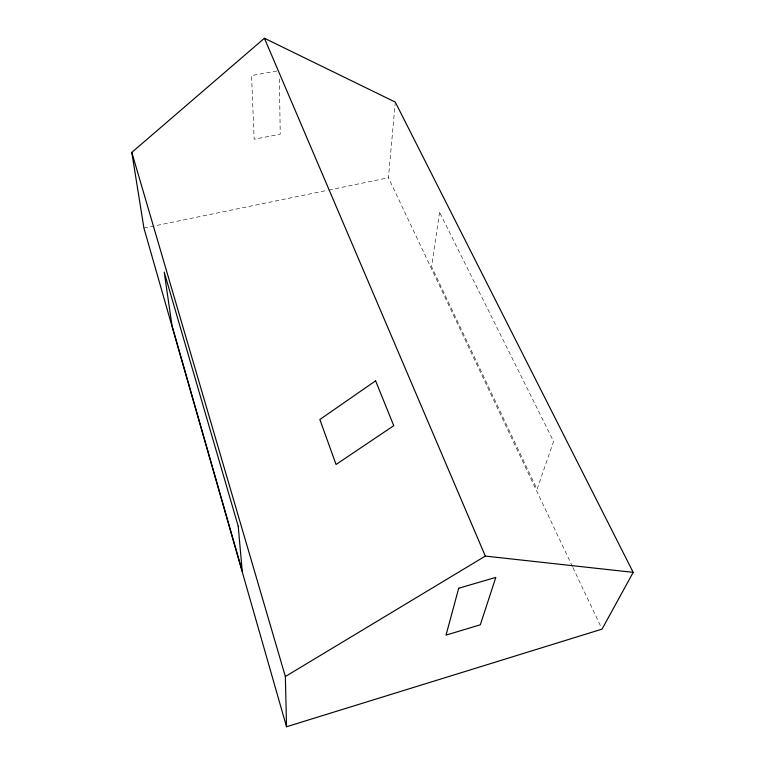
<?xml version="1.0" encoding="UTF-8"?>
<svg xmlns="http://www.w3.org/2000/svg" width="765" height="765" viewBox="0 0 765 765"><rect width="100%" height="100%" fill="white"/><g stroke="black" fill="none" stroke-linecap="round" stroke-linejoin="round"><path stroke-width="0.57" stroke-dasharray="3.83 2.87" d="M572.411 566.502L388.438 177.767L395.189 103.294M143.925 228.075L327.602 190.284M328.778 190.045L388.438 177.767M276.911 70.982L251.542 75.563L254.162 139.22L280.239 134.191L279.349 78.814M572.918 567.582L601.032 626.975M439.559 212.288L431.594 266.698L537.068 489.256L553.583 441.367L439.559 212.288"/><path stroke-width="1.15" d="M633.191 572.354L602.045 629.126L286.531 726.75L143.925 228.075L131.81 152.398L264.422 38.25L395.295 102.108L633.191 572.354L485.326 556.088L285.364 676.518L286.531 726.75M264.422 38.25L485.326 556.088M131.81 152.398L285.364 676.518M458.713 588.237L446.024 635.113L480.324 624.795L495.816 577.393L458.713 588.237M375.605 380.817L319.847 419.516L336.055 464.479L393.755 425.684L375.605 380.817M238.211 526.224L164.207 272.082L172.029 325.794L242.237 571.197L238.211 526.224"/></g></svg>
